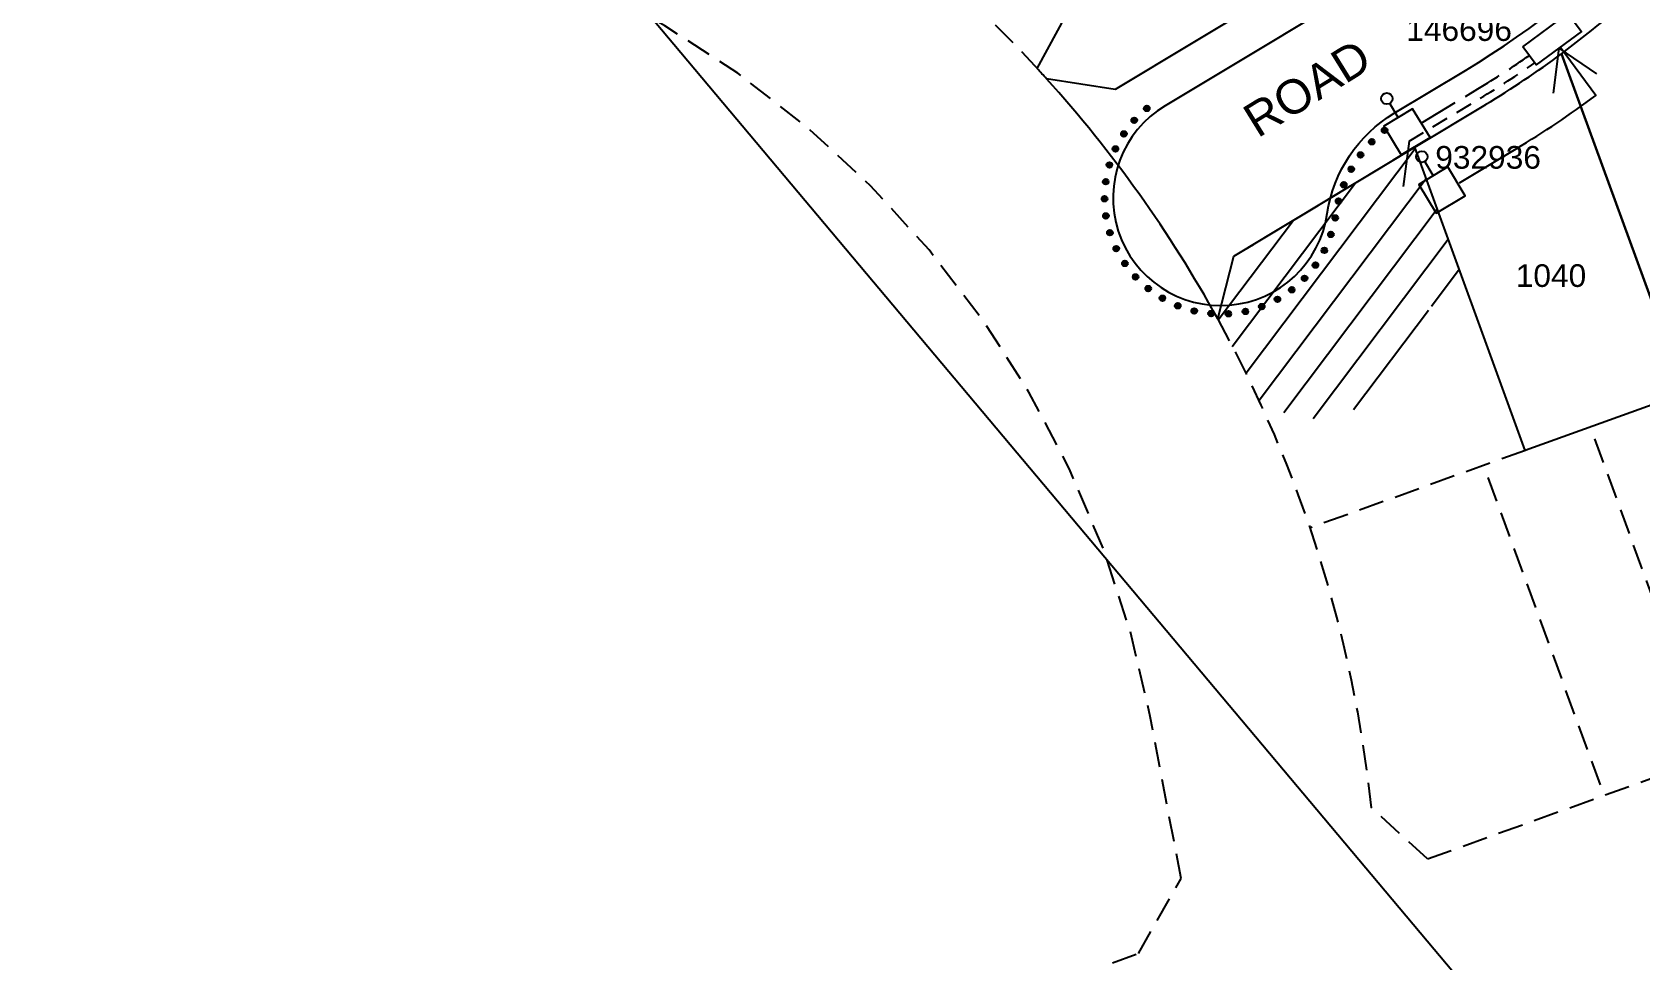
# Model space of a CAD drawing. Header units: metres. Extents: x 303507 to 304452, y 6274483 to 6275961.
# Drawn here: x 303718.5 to 303860.4, y 6274893.8 to 6274975.8 of the extents above; entities that cross this region are included whole.
import ezdxf
from ezdxf.enums import TextEntityAlignment as Align

# ---------------------------------------------------------------- set-up
doc = ezdxf.new("R2010")
doc.units = ezdxf.units.M
doc.header["$LTSCALE"] = 0.7
for name, pattern in [('Dash', [5, 3, -2]), ('DASHED', [19.05, 12.7, -6.35]), ('IE Trench LV', [6.5, 5, -1.5])]:
    doc.linetypes.add(name, pattern=pattern)
doc.layers.get('0').update_dxf_attribs({"color": 6})
for name, color, linetype in [('_User Miscellaneous10', 8, 'Continuous'), ('_User Miscellaneous11', 7, 'Continuous'), ('_User Miscellaneous4', 7, 'Continuous'), ('_User Miscellaneous7', 150, 'Continuous'), ('_User Miscellaneous8', 7, 'Continuous'), ('_User Miscellaneous9', 8, 'Continuous'), ('_User Miscellaneous9 @ 0.5', 8, 'Continuous'), ('Cadastre Developer_SP_NEW', 4, 'Continuous'), ('Cadastre Roads_SP_NEW', 8, 'Continuous'), ('Mains_LV_NEW_R6', 2, 'Continuous'), ('Services_SP_NEW_UG', 2, 'Continuous'), ('SupportsUG_SP_LV_NEW', 2, 'Continuous'), ('SupportsUG_SP_LV_SL_NEW', 2, 'Continuous'), ('Trench_SP_NEW', 2, 'Continuous')]:
    doc.layers.add(name, color=color, linetype=linetype)
doc.layers.add('_User Miscellaneous5', color=7, linetype='Continuous', lineweight=35)
doc.styles.add('ARIAL', font='arial.ttf', dxfattribs={"height": 2})
doc.styles.add('POLE_LABEL', font='arial.ttf')
doc.styles.add('SL_LABEL', font='arial.ttf')
doc.styles.get("Standard").update_dxf_attribs({"font": 'arial.ttf'})
doc.linetypes.add('Cable Z', pattern='A,8,-1,["Z",Standard,S=2.5,R=0,X=0.35,Y=-1.25],-3.5', length=12.5)

# ---------------------------------------------------------------- blocks, each defined once
blk = doc.blocks.new('*U106')
at = {"layer": '_User Miscellaneous7', "lineweight": -3}
blk.add_lwpolyline([(0, -3.03), (0, -1.58)], dxfattribs=at)
blk.add_lwpolyline([(-1.49, -6), (1.49, -6), (1.49, -3.03), (-1.49, -3.03)], close=True, dxfattribs=at)
blk.add_circle((0, -1.08), 0.5, dxfattribs=at)
at = {"layer": '_User Miscellaneous8', "color": 2, "lineweight": -3}
blk.add_lwpolyline([(-1.49, 0), (1.49, 0), (1.49, 2.97), (-1.49, 2.97)], close=True, dxfattribs=at)
at = {"style": 'POLE_LABEL', "flags": 9}
blk.add_attdef('STRUCTURE_PLANT_NUMBER', text='', height=0.2, dxfattribs=at).set_placement((1.64, 1.73), align=Align.MIDDLE_LEFT)
for tag, flags, p in [('STREET_CODE', 9, (1.64, 1.49)), ('OWNED_BY', 9, (1.64, 1.09)), ('OPERATED_BY', 9, (1.64, 0.89)), ('STATE', 9, (1.64, 0.49)), ('COLUMN_TYPE', 9, (1.64, 1.29)), ('MAINTAINED_BY', 9, (1.64, 0.69)), ('USAGE', 9, (1.64, 0.29)), ('LEGEND', 9, (1.64, 0.09)), ('SUBURB', 9, (1.64, -0.31)), ('STREETNAME', 9, (1.64, -0.51)), ('Z', 1, (1.64, -1.31)), ('PARENT', 9, (1.64, -0.11)), ('LOCATION', 9, (1.64, -0.71)), ('NOTES', 9, (1.64, -0.91)), ('LABEL_ALIGNMENT', 9, (1.64, -1.11))]:
    blk.add_attdef(tag, text='', height=0.2, dxfattribs=dict(flags=flags)).set_placement(p, align=Align.MIDDLE_LEFT)
at = {"layer": '_User Miscellaneous5', "style": 'ARIAL', "flags": 8}
blk.add_attdef('ASSET_NUM', text='', height=2, dxfattribs=at).set_placement((2, 3.49), align=Align.MIDDLE_LEFT)
blk = doc.blocks.new('*U66')
at = {"layer": '_User Miscellaneous8', "color": 2}
blk.add_line((0, 0), (0, 1.45), dxfattribs=at)
blk.add_circle((0, 1.95), 0.5, dxfattribs=at)
for tag, p, flags in [('Z', (0, 0), 1), ('OPERATED_BY', (0, -9.61), 9)]:
    blk.add_attdef(tag, p, '', height=0.2, dxfattribs=dict(flags=flags))
at = {"style": 'SL_LABEL', "flags": 9}
blk.add_attdef('STREET_CODE', text='', height=0.2, dxfattribs=at).set_placement((0, -0.2), align=Align.MIDDLE_LEFT)
at = {"flags": 9}
for tag, p in [('CONSTRUCTED_VOLTAGE', (0, -0.4)), ('CONTROL_TYPE', (0, -0.6)), ('OPERATING_VOLTAGE', (0, -1.4)), ('LANTERN_PURPOSE', (0, -0.8)), ('LANTERN_TYPE', (0, -1)), ('NO_PHASES', (0, -1.2)), ('ORIENTATION', (0, -1.6)), ('OWNED_BY', (0, -1.8)), ('STATE', (0, -2)), ('CEXIST', (0, -2.4)), ('CNEW', (0, -2.6)), ('CNUMBER', (0, -2.8)), ('USAGE', (0, -2.2)), ('CREMOVE', (0, -3)), ('CREPLACE', (0, -3.2)), ('LKINGHEIGHT', (0, -3.4)), ('LBRACKET', (0, -3.6)), ('LBRACKETVOCAB', (0, -3.8)), ('LCATEGORY', (0, -4)), ('LCHARGE1', (0, -4.2)), ('LCHARGE1PERCENT', (0, -4.4)), ('LCHARGE2', (0, -4.6)), ('LCHARGE2PERCENT', (0, -4.8)), ('LCHARGE3', (0, -5)), ('LCHARGE3PERCENT', (0, -5.2)), ('LEXIST', (0, -5.4)), ('LLAMP', (0, -5.6)), ('LLAMPVOCAB', (0, -5.8)), ('LMAST', (0, -6)), ('LMASTVOCAB', (0, -6.2)), ('LNEW', (0, -6.4)), ('LANTNUMBER', (0, -6.6)), ('LOUTREACH', (0, -7)), ('LOUTREACHVOCAB', (0, -7.2)), ('SUBURB', (0, -8.6)), ('LRATECODE', (0, -7.4)), ('LREMOVE', (0, -7.6)), ('LREPLACE', (0, -7.8)), ('LTYPE', (0, -8)), ('LTYPEVOCAB', (0, -8.2)), ('LEGEND', (0, -8.4)), ('STREETNAME', (0, -8.8)), ('LOCATION', (0, -9)), ('NOTES', (0, -9.2)), ('MAINTAINED_BY', (0, -9.86))]:
    blk.add_attdef(tag, text='', height=0.2, dxfattribs=at).set_placement(p, align=Align.MIDDLE_LEFT)
blk = doc.blocks.new('*U86')
at = {"lineweight": -3}
blk.add_lwpolyline([(-2.48, 2.49), (2.47, 2.49), (2.47, 0.51), (-2.48, 0.51)], close=True, dxfattribs=at)
for tag, flags, p in [('STREET_CODE', 9, (1.5, 3.5)), ('OWNED_BY', 9, (1.5, 3.3)), ('OPERATED_BY', 9, (1.5, 3.1)), ('MAINTAINED_BY', 9, (1.5, 2.9)), ('STATE', 9, (1.5, 2.7)), ('SUPPORT_TYPE', 9, (1.5, 2.5)), ('SUBURB', 9, (1.5, 1.7)), ('STREETNAME', 9, (1.5, 1.5)), ('USAGE', 9, (1.5, 2.3)), ('LEGEND', 9, (1.5, 2.1)), ('PARENT', 9, (1.5, 1.9)), ('Z', 1, (1.5, 0.9)), ('LOCATION', 9, (1.5, 1.3)), ('NOTES', 9, (1.5, 1.1))]:
    blk.add_attdef(tag, text='', height=0.2, dxfattribs=dict(flags=flags)).set_placement(p, align=Align.MIDDLE_LEFT)
at = {"layer": '_User Miscellaneous4', "style": 'ARIAL', "flags": 8}
blk.add_attdef('ASSET_NUM', text='', height=2, dxfattribs=at).set_placement((2, 5.5), align=Align.MIDDLE_LEFT)
blk = doc.blocks.new('A$C1B2C29DD')
at = {"layer": 'Services_SP_NEW_UG', "color": 2, "flags": 128}
for points in [[(0, 0), (-2.1, 3.44)], [(0, 0), (2.1, 3.44)]]:
    blk.add_lwpolyline(points, dxfattribs=at)
blk = doc.blocks.new('REFLECTORISED POSTS')
at = {"layer": '_User Miscellaneous9'}
h = blk.add_hatch(color=256, dxfattribs=at)
h.dxf.hatch_style = 1
edge = h.paths.add_edge_path()
edge.add_arc((0, 0), 0.25, 0, 360)
blk.add_circle((0, 0), 0.25, dxfattribs=at)

msp = doc.modelspace()

# ---------------------------------------------------------------- linework, layer by layer
at = {"layer": '_User Miscellaneous10', "linetype": 'DASHED', "ltscale": 0.25}
for p, q in [((303840.46, 6274965.63), (303825.36, 6274956.52)), ((303866.24, 6274912.74), (303855.97, 6274940.93)), ((303850.22, 6274938.86), (303831.23, 6274932.01)), ((303856.85, 6274909.32), (303846.57, 6274937.5)), ((303841.59, 6274902.79), (303836.63, 6274907.31)), ((303816.07, 6274894.45), (303819.84, 6274901.06)), ((303813.79, 6274893.63), (303816.07, 6274894.45))]:
    msp.add_line(p, q, dxfattribs=at)
at = {"layer": '_User Miscellaneous10', "linetype": 'DASHED', "ltscale": 0.25, "flags": 128}
msp.add_lwpolyline([(303819.84, 6274901.06), (303817.12, 6274915.36), (303815.37, 6274922.84), (303812.99, 6274930.14), (303810, 6274937.21), (303806.42, 6274944), (303802.28, 6274950.46), (303797.6, 6274956.56), (303792.43, 6274962.23), (303786.79, 6274967.44), (303780.73, 6274972.16), (303774.29, 6274976.34), (303706.85, 6275016.24)], dxfattribs=at)
msp.add_lwpolyline([(303841.59, 6274902.79), (303885.36, 6274918.57, 0.044292), (303894.5, 6274922.82, 0.03763)], format="xyb", dxfattribs=at)
at = {"layer": '_User Miscellaneous10', "linetype": 'DASHED', "ltscale": 0.25}
for centre, start, end in [((303723.75, 6274895.59), 42.5933, 55.6987), ((303723.73, 6274895.57), 5.9387, 28.9414)]:
    msp.add_arc(centre, 113.51, start, end, dxfattribs=at)
at = {"layer": '_User Miscellaneous9', "flags": 128}
for points in [[(303881.84, 6275063.54), (303884.93, 6275061.87, -0.414214), (303887.97, 6275051.7), (303864.53, 6275008.32, -0.134072), (303839.25, 6274981.83), (303818.43, 6274969.29)], [(303838.65, 6274968.63), (303844.93, 6274972.41, 0.134073), (303874.2, 6275003.09), (303897.65, 6275046.48, -0.414214), (303907.81, 6275049.51), (303953.56, 6275024.79, -0.414214), (303956.59, 6275014.63), (303933.32, 6274971.56, 0.009462), (303929.76, 6274964.65), (303920.31, 6274945.46, -0.163347), (303893.19, 6274918.12, -0.163347)], [(303818.43, 6274969.29, 1.576946), (303832.74, 6274959.76, -0.223888), (303838.65, 6274968.63)]]:
    msp.add_lwpolyline(points, format="xyb", dxfattribs=at)
at = {"layer": 'Cadastre Developer_SP_NEW'}
for p, q in [((303807.15, 6274972.57), (303822.8, 6275001.55)), ((303853.41, 6274973.88), (303864.32, 6274943.93)), ((303864.32, 6274943.93), (303853.41, 6274973.88)), ((303850.21, 6274938.85), (303840.46, 6274965.63)), ((303864.32, 6274943.93), (303850.21, 6274938.85))]:
    msp.add_line(p, q, dxfattribs=at)
msp.add_arc((303723.7, 6274895.62), 113.51, 42.0625, 42.6802, dxfattribs=at)
at = {"layer": 'Cadastre Roads_SP_NEW', "color": 4}
for p, q in [((303592.21, 6275192.6), (303847.52, 6274888.46)), ((303814.02, 6274970.72), (303807.97, 6274971.67)), ((303840.46, 6274965.63), (303846.74, 6274969.41)), ((303823.07, 6274950.48), (303824.5, 6274956.02))]:
    msp.add_line(p, q, dxfattribs=at)
for centre, radius, start, end in [((303803.38, 6275041.36), 84, 306.5556, 313.8277), ((303803.38, 6275041.36), 84, 301.0717, 306.5556), ((303723.7, 6274895.62), 113.51, 28.9017, 42.0625)]:
    msp.add_arc(centre, radius, start, end, dxfattribs=at)
at = {"layer": 'Mains_LV_NEW_R6', "color": 2, "linetype": 'Cable Z', "flags": 128}
msp.add_lwpolyline([(303844.41, 6274962.47), (303849.42, 6274965.49, 0.023933), (303856.45, 6274970.2), (303853.29, 6274974.46)], format="xyb", dxfattribs=at)
at = {"layer": 'Services_SP_NEW_UG', "color": 2, "linetype": 'Dash', "ltscale": 0.7}
msp.add_line((303839.97, 6274966.16), (303846.25, 6274969.95), dxfattribs=at)
at = {"layer": 'Services_SP_NEW_UG', "color": 2, "flags": 128}
msp.add_lwpolyline([(303839.97, 6274966.16), (303839.45, 6274962.16)], dxfattribs=at)
at = {"layer": 'Services_SP_NEW_UG', "color": 2, "linetype": 'Dash', "ltscale": 0.7}
msp.add_arc((303802.89, 6275041.9), 84, 301.0717, 304.9903, dxfattribs=at)
at = {"layer": 'Trench_SP_NEW', "linetype": 'IE Trench LV', "flags": 128}
msp.add_lwpolyline([(303841.03, 6274967.76), (303846.03, 6274970.78, 0.016428), (303850.58, 6274973.73, 0.016428)], format="xyb", dxfattribs=at)

# ---------------------------------------------------------------- block references
at = {"layer": '_User Miscellaneous9 @ 0.5'}
for p, rotation in [((303816.81, 6274969.05), 219.5784273936764), ((303815.71, 6274968), 228.0591553143935), ((303814.05, 6274965.48), 245.0206111558279), ((303814.79, 6274966.8), 236.5398832351108), ((303813.51, 6274964.06), 253.501339076545), ((303834.86, 6274963.68), 60.69002670472371), ((303813.19, 6274962.58), 261.9820669972622), ((303834.2, 6274962.31), 68.08810850868134), ((303813.09, 6274961.07), 270.4627949179794), ((303833.73, 6274960.87), 75.48619031263894), ((303813.21, 6274959.56), 278.9435228386966), ((303833.44, 6274959.39), 80.077353332323), ((303813.56, 6274958.08), 287.4242507594138), ((303833.06, 6274957.92), 71.59662541160583), ((303814.12, 6274956.67), 295.904978680131), ((303832.48, 6274956.52), 63.11589749088861), ((303814.88, 6274955.36), 304.3857066008481), ((303815.83, 6274954.18), 312.8664345215653), ((303830.73, 6274954.05), 46.15444164945423), ((303831.7, 6274955.22), 54.63516957017148), ((303816.94, 6274953.15), 321.3471624422825), ((303829.6, 6274953.04), 37.67371372873713), ((303818.19, 6274952.29), 329.8278903629997), ((303819.55, 6274951.63), 338.3086182837168), ((303826.96, 6274951.56), 20.71225788730272), ((303828.34, 6274952.2), 29.1929858080199), ((303821, 6274951.17), 346.789346204434), ((303822.49, 6274950.94), 355.2700741251512), ((303824.01, 6274950.92), 3.750802045868325), ((303825.51, 6274951.13), 12.23152996658554)]:
    msp.add_blockref('REFLECTORISED POSTS', p, dxfattribs=dict(at, rotation=rotation))
at = {"layer": 'Services_SP_NEW_UG', "color": 2, "rotation": 203.9704610836355}
msp.add_blockref('A$C1B2C29DD', (303853.18, 6274974.38), dxfattribs=at)
at = {"layer": 'SupportsUG_SP_LV_NEW'}
ref = msp.add_blockref('*U86', (303853.48, 6274973.97), dxfattribs=dict(at, rotation=36.58158844613188))
ref.add_attrib('ASSET_NUM_001', '146696', (303839.71, 6274975.01), dxfattribs={"layer": '_User Miscellaneous4', "height": 2, "style": 'ARIAL'})
at = {"layer": 'SupportsUG_SP_LV_SL_NEW', "ltscale": 0.5, "rotation": 31.09769946740525}
msp.add_blockref('*U66', (303839, 6274968.25), dxfattribs=at)
at = {"layer": 'SupportsUG_SP_LV_SL_NEW', "ltscale": 0.5}
ref = msp.add_blockref('*U106', (303840.53, 6274965.71), dxfattribs=dict(at, rotation=31.09769946740525))
ref.add_attrib('ASSET_NUM_001', '932936', (303842.27, 6274963.73), dxfattribs={"layer": '_User Miscellaneous5', "height": 2, "style": 'ARIAL'})

# ---------------------------------------------------------------- texts
at = {"layer": 'Cadastre Developer_SP_NEW', "style": 'ARIAL'}
msp.add_text('1040', height=2, dxfattribs=at).set_placement((303852.48, 6274953.29), align=Align.CENTER)

# ---------------------------------------------------------------- next in the draw order: texts
at = {"layer": 'Cadastre Roads_SP_NEW', "color": 3, "insert": (303826.62, 6274966.35), "char_height": 3, "attachment_point": 7, "rotation": 31.7417, "style": 'ARIAL', "bg_fill": 3, "box_fill_scale": 1.1, "bg_fill_color": 256, "bg_fill_transparency": 3940232}
msp.add_mtext('ROAD', dxfattribs=at)

# ---------------------------------------------------------------- next in the draw order: hatches: boundary and pattern name
at = {"layer": '_User Miscellaneous11', "linetype": 'Continuous', "ltscale": 0.6}
h = msp.add_hatch(dxfattribs=at)
h.set_pattern_fill('ANSI31', color=3, scale=0.75, angle=8)
h.paths.add_polyline_path([(303845.33, 6274952.24), (303840.46, 6274965.63), (303824.5, 6274956.02), (303823.07, 6274950.48), (303825.46, 6274945.93), (303826.87, 6274942.97), (303830.75, 6274941.52), (303837.8, 6274943.08), (303841.3, 6274950.03), (303841.77, 6274951.56)])

# ---------------------------------------------------------------- next in the draw order: linework, layer by layer
at = {"layer": 'Cadastre Roads_SP_NEW', "color": 4}
for p, q in [((303837.45, 6274984.83), (303814.02, 6274970.72)), ((303824.5, 6274956.02), (303840.46, 6274965.63))]:
    msp.add_line(p, q, dxfattribs=at)

# ---------------------------------------------------------------- next in the draw order: block references
at = {"layer": '_User Miscellaneous9 @ 0.5'}
for p, rotation in [((303837.79, 6274967.12), 38.49578129285085), ((303836.66, 6274966.11), 45.89386309680846), ((303835.68, 6274964.95), 53.29194490076608)]:
    msp.add_blockref('REFLECTORISED POSTS', p, dxfattribs=dict(at, rotation=rotation))

doc.saveas('drawing.dxf')
